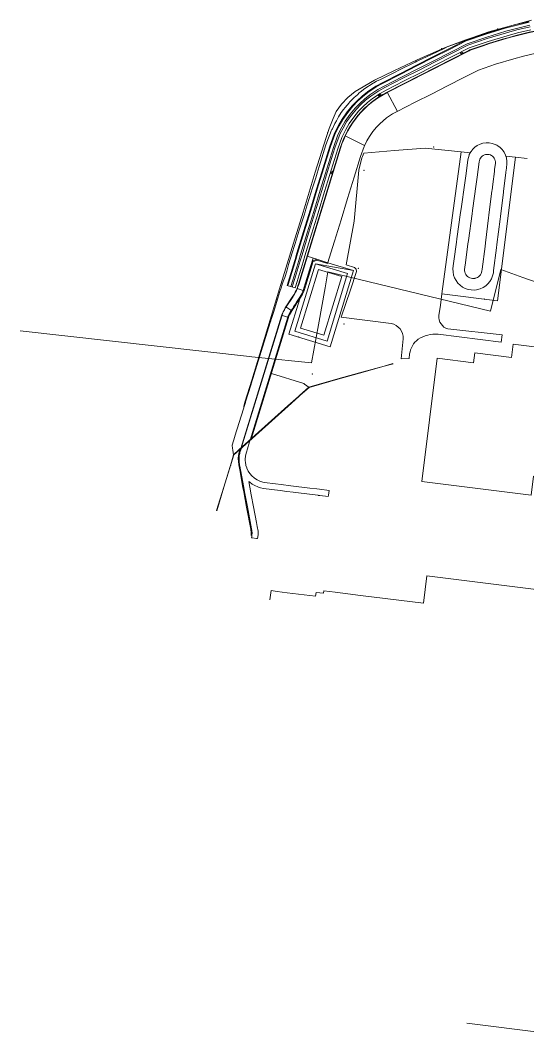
# Model space of a CAD drawing. Header units: metres. Extents: x 243689 to 244410, y 160345 to 161013.
# Drawn here: x 243689 to 244019, y 160345 to 161006 of the extents above; entities that cross this region are included whole.
import ezdxf

# ---------------------------------------------------------------- set-up
doc = ezdxf.new("R2010")
doc.units = ezdxf.units.M
for name, color, linetype, lineweight in [('G - Bat existant', 7, 'Continuous', 9), ('G - Bord existant', 7, 'Continuous', 9), ('G - Cible', 1, 'Continuous', 9), ('G - Cloture Existante', 4, 'Continuous', 9), ('G - Clou', 6, 'Continuous', 9), ('G - CT', 1, 'Continuous', 9), ('G - dalle modif', 3, 'Continuous', 9), ('G - Haut de talus', 22, 'Continuous', 9), ('G - Ligne darètes', 5, 'Continuous', 9), ('G - Limite cadastrale', 191, 'Continuous', 9), ('G - Limite park camion', 30, 'Continuous', 9), ('G - Pied de talus', 62, 'Continuous', 9), ('G - Projet non dessiné', 7, 'Continuous', 9), ('G - Socle', 4, 'Continuous', 9)]:
    doc.layers.add(name, color=color, linetype=linetype, lineweight=lineweight)

# ---------------------------------------------------------------- blocks, each defined once
blk = doc.blocks.new('XCROSS')
at = {"color": 0, "linetype": 'Continuous', "lineweight": 9}
for p, q in [((-0.125, -0.125), (0.125, 0.125)), ((0.125, -0.125), (-0.125, 0.125))]:
    blk.add_line(p, q, dxfattribs=at)

msp = doc.modelspace()

# ---------------------------------------------------------------- linework, layer by layer
at = {"layer": 'G - Bat existant'}
for points in [[(244237.98, 160770.04), (244237.6, 160766.96), (244009.83, 160795.1), (244008.76, 160786.45), (243984.95, 160789.56), (243984.15, 160783.11), (243960.33, 160786.05), (243950.4, 160705.7), (244021.74, 160696.88), (244023.26, 160709.19), (244227.23, 160683.99), (244237.86, 160770.05)], [(244207.21, 160584.57), (244209.83, 160605.76), (244186.08, 160608.7), (244184.61, 160596.82), (244168.06, 160598.86), (244172.11, 160631.64), (244096.39, 160640.99), (244094.63, 160626.71), (243953.6, 160644.13), (243951.42, 160626.46), (243910.52, 160631.51), (243894.06, 160633.62), (243886.66, 160634.54), (243886.45, 160632.83), (243881.57, 160633.43), (243881.26, 160630.94), (243862.63, 160633.24), (243856.18, 160634.07), (243852.21, 160634.56), (243851.46, 160628.52)]]:
    msp.add_lwpolyline(points, dxfattribs=at)
at = {"layer": 'G - Bord existant'}
for points in [[(243816.67, 160686.73), (243821.38, 160702.07), (243826.36, 160718.39), (243827.78, 160723.13), (243831.28, 160726.3), (243852.57, 160745.44), (243863.18, 160755), (243870.12, 160761.2), (243870.88, 160761.92), (243876.88, 160767.17), (243897.22, 160772.97), (243912.16, 160777.13), (243925.87, 160780.95), (243931.63, 160782.61)], [(243931.68, 160782.47), (243925.91, 160780.81), (243912.2, 160776.99), (243897.26, 160772.83), (243876.95, 160767.04), (243870.97, 160761.81), (243870.22, 160761.09), (243863.29, 160754.89), (243852.67, 160745.33), (243831.38, 160726.19), (243827.95, 160723.08), (243821.52, 160702.03), (243816.81, 160686.68)]]:
    msp.add_lwpolyline(points, dxfattribs=at)
at = {"layer": 'G - Cloture Existante'}
for points in [[(243834.36, 160754.52), (243835.22, 160757.47), (243839.66, 160771.67), (243851.68, 160811.13), (243857.78, 160831.26), (243866.92, 160861.12), (243873.06, 160881.27), (243881.02, 160907.27), (243888.01, 160929.9), (243890.12, 160935.76), (243892.6, 160942.27), (243894.67, 160946.84), (243898.06, 160951.71), (243902.29, 160956.03), (243907.05, 160959.76), (243909.58, 160961.37), (243919.51, 160967.22), (243932.56, 160973.64), (243947.47, 160980.52), (243965.12, 160988.3), (243982.99, 160994.89), (243994.1, 160998.7), (244021.8, 161006.25)], [(244045.37, 160344.53), (243991.84, 160351.27), (243979.77, 160352.76)]]:
    msp.add_lwpolyline(points, dxfattribs=at)
at = {"layer": 'G - CT'}
for points in [[(243975.42, 160985.06), (243975.96, 160985.33), (243976.23, 160984.8), (243975.69, 160984.52)], [(243922.08, 160957.5), (243922.58, 160957.83), (243922.91, 160957.33), (243922.42, 160957)], [(243891.01, 160906.68), (243891.19, 160907.26), (243891.76, 160907.08), (243891.59, 160906.51)]]:
    msp.add_lwpolyline(points, close=True, dxfattribs=at)
at = {"layer": 'G - dalle modif'}
for points in [[(244060.32, 161004.58, 0.061685), (243990.25, 160989.85), (243982.45, 160987.18, 0.035461), (243981.12, 160986.62), (243927.83, 160959.41, 0.202918), (243897.25, 160922.94), (243870.05, 160834.2, -0.071348), (243866.37, 160826.38), (243861.47, 160818.94, 0.072185), (243858.94, 160813.58), (243832.52, 160727.21)], [(244060.34, 161004.38, 0.061685), (243990.31, 160989.66), (243982.52, 160986.99, 0.035461), (243981.22, 160986.44), (243927.92, 160959.23, 0.202918), (243897.44, 160922.88), (243870.24, 160834.14, -0.071347), (243866.54, 160826.27), (243861.64, 160818.83, 0.072188), (243859.13, 160813.52), (243832.81, 160727.46)], [(243859.42, 160814.37, 0.005438), (243859.28, 160813.99), (243832.81, 160727.46)], [(243863.18, 160813.02, 0.002723), (243863.07, 160812.72), (243838.6, 160732.71)], [(243863.65, 160812.84, 0.0026), (243863.54, 160812.56), (243839.32, 160733.36)]]:
    msp.add_lwpolyline(points, format="xyb", dxfattribs=at)
for points in [[(243889.07, 160847.81), (243893.53, 160862.35), (243897.78, 160876.23), (243902.04, 160890.11), (243906.29, 160903.99), (243910.44, 160917.5), (243912.83, 160924.06), (243913.22, 160924.94), (243914.57, 160927.62), (243916.24, 160930.47), (243918.51, 160933.69), (243920.91, 160936.59), (243922.97, 160938.73), (243925.22, 160940.78), (243927.5, 160942.59), (243931.39, 160945.2), (243934.43, 160946.83), (243946.11, 160952.82), (243956.63, 160958.19), (243967.17, 160963.56), (243977.71, 160968.94), (243987.33, 160973.84), (243998.48, 160977.66), (244010.4, 160981.25), (244016.71, 160982.99), (244024.82, 160984.9)], [(243873.22, 160830.22), (243874.52, 160834.46), (243875.82, 160838.7), (243877.12, 160842.94), (243878.41, 160847.17), (243879.05, 160849.24)], [(243873.7, 160830.08), (243875, 160834.31), (243876.3, 160838.55), (243877.59, 160842.79), (243878.89, 160847.03), (243879.46, 160848.87)], [(243889.21, 160848.29), (243882.02, 160850.5), (243879.05, 160849.24)], [(243889.07, 160847.81), (243882.05, 160849.96), (243879.46, 160848.87)], [(243865.1, 160816.83), (243865.35, 160817.23), (243866.08, 160818.29), (243866.88, 160819.46), (243866.92, 160819.52), (243867.92, 160821.09), (243868.88, 160822.6), (243869.72, 160823.85), (243871, 160825.77), (243872.19, 160827.93), (243872.99, 160829.63), (243873.22, 160830.22)], [(243865.53, 160816.56), (243865.77, 160816.95), (243866.49, 160818.01), (243867.29, 160819.18), (243867.34, 160819.25), (243868.34, 160820.83), (243869.29, 160822.33), (243870.13, 160823.57), (243871.43, 160825.51), (243872.63, 160827.7), (243873.45, 160829.43), (243873.7, 160830.08)], [(243865.1, 160816.83), (243863.84, 160814.62), (243863.78, 160814.52), (243863.4, 160813.61), (243863.18, 160813.02)], [(243865.53, 160816.56), (243864.28, 160814.38), (243864.24, 160814.3), (243863.86, 160813.43), (243863.65, 160812.85)], [(243852.4, 160776.14), (243873.64, 160769.65), (243873.97, 160769.03), (243877.06, 160767.04)]]:
    msp.add_lwpolyline(points, dxfattribs=at)
at = {"layer": 'G - Haut de talus'}
for points in [[(243862.61, 160833.48), (243863.91, 160837.71), (243865.2, 160841.95), (243866.5, 160846.19), (243867.8, 160850.42), (243869.04, 160854.47), (243873.35, 160868.54), (243877.61, 160882.42), (243881.86, 160896.3), (243886.12, 160910.17), (243890.42, 160924.21), (243893.26, 160931.99), (243894.15, 160933.99), (243896.03, 160937.72), (243898.49, 160941.9), (243901.73, 160946.51), (243905.16, 160950.66), (243908.26, 160953.87), (243911.53, 160956.85), (243915.04, 160959.64), (243920.51, 160963.3), (243924.62, 160965.51), (243936.5, 160971.61), (243947.05, 160976.98), (243957.58, 160982.36), (243968.12, 160987.73), (243979.07, 160993.31), (243992.01, 160997.75), (244004.56, 161001.53), (244011.48, 161003.44), (244020.33, 161005.52)], [(243863.09, 160833.33), (243864.38, 160837.57), (243865.68, 160841.8), (243866.98, 160846.04), (243868.28, 160850.28), (243869.52, 160854.32), (243873.83, 160868.39), (243878.09, 160882.27), (243882.34, 160896.15), (243886.6, 160910.03), (243890.9, 160924.05), (243893.72, 160931.81), (243894.6, 160933.77), (243896.47, 160937.48), (243898.91, 160941.63), (243902.12, 160946.21), (243905.54, 160950.33), (243908.6, 160953.51), (243911.86, 160956.47), (243915.33, 160959.24), (243920.76, 160962.87), (243924.86, 160965.07), (243936.73, 160971.16), (243947.27, 160976.54), (243957.81, 160981.91), (243968.35, 160987.29), (243979.27, 160992.85), (243992.17, 160997.28), (244004.7, 161001.05), (244011.61, 161002.95), (244020.44, 161005.03)], [(243867.87, 160831.86), (243869.17, 160836.1), (243870.46, 160840.34), (243871.76, 160844.58), (243873.06, 160848.81), (243874.3, 160852.86), (243878.61, 160866.93), (243882.87, 160880.81), (243887.12, 160894.68), (243891.38, 160908.56), (243895.64, 160922.46), (243898.36, 160929.93), (243899.12, 160931.63), (243900.86, 160935.08), (243903.12, 160938.92), (243906.1, 160943.17), (243909.27, 160946.99), (243912.09, 160949.92), (243915.1, 160952.66), (243918.29, 160955.2), (243923.34, 160958.58), (243927.18, 160960.65), (243939.01, 160966.71), (243949.55, 160972.09), (243960.08, 160977.46), (243970.62, 160982.83), (243981.22, 160988.24), (243993.7, 160992.52), (244006.08, 160996.24), (244012.85, 160998.11), (244021.5, 161000.15)], [(243862.61, 160833.48), (243867.87, 160831.86)]]:
    msp.add_lwpolyline(points, dxfattribs=at)
for points in [[(243882.05, 160849.96), (243889.07, 160847.81), (243889.22, 160848.29), (243905.85, 160843.2), (243890.64, 160793.48), (243863.86, 160801.67), (243870.93, 160824.77), (243871.43, 160825.51), (243872.63, 160827.7), (243873.45, 160829.43), (243873.7, 160830.08), (243879.46, 160848.87)], [(243867.61, 160803.66), (243888.65, 160797.22), (243902.11, 160841.21), (243881.07, 160847.65)]]:
    msp.add_lwpolyline(points, close=True, dxfattribs=at)
at = {"layer": 'G - Ligne darètes'}
for points in [[(243934.56, 160946.9), (243927.84, 160959.41)], [(243913.05, 160924.57), (243900.38, 160931.02)], [(243882.02, 160850.5), (243875.64, 160852.45)], [(243879.05, 160849.24), (243879.65, 160851.22)], [(243881.07, 160847.65), (243905.85, 160843.2)], [(243869.2, 160831.43), (243873.69, 160830.06)], [(243861.84, 160819.53), (243865.77, 160816.95)], [(243859.09, 160814.05), (243863.54, 160812.56)]]:
    msp.add_lwpolyline(points, dxfattribs=at)
at = {"layer": 'G - Limite cadastrale'}
msp.add_lwpolyline([(243688.84, 160803.94), (243838.25, 160787.18), (243839.73, 160787.03), (243844.1, 160786.57), (243878.58, 160782.96), (243883.03, 160807.75), (243887.36, 160831.81), (243889.24, 160842.24), (243995.26, 160816.73), (244001.85, 160843.94), (244016.25, 160838.74), (244025.58, 160835.36)], dxfattribs=at)
at = {"layer": 'G - Limite park camion'}
msp.add_lwpolyline([(243961.03, 160801.68), (244002.07, 160796.56), (244002.67, 160801.38), (243967.4, 160805.09, -0.362251), (243961.61, 160813.81), (243962.58, 160820.58), (243963.53, 160827.9), (243976.09, 160920.54), (243952.55, 160923), (243932.58, 160921.31), (243912.6, 160919.62), (243911.74, 160917.58), (243911.41, 160916.57), (243909.31, 160908.52), (243906.28, 160875.41), (243901.11, 160846.91), (243906.46, 160845.19), (243907.65, 160844.15), (243907.76, 160842.62), (243904, 160830.65), (243897.82, 160812.77), (243930.53, 160808.7, -0.354381), (243938.37, 160798.71), (243936.87, 160785.67), (243942.1, 160785.9), (243942.46, 160788.81, -0.198485), (243948.05, 160798.37, -0.158286)], format="xyb", close=True, dxfattribs=at)
msp.add_lwpolyline([(244019.14, 160916.09), (244011.45, 160917.05), (243999.76, 160823.33), (243963.53, 160827.9)], dxfattribs=at)
at = {"layer": 'G - Pied de talus'}
for points in [[(243993.69, 160998.26), (243994.15, 160998.43), (243994.49, 160998.56), (244000, 161000.31), (244004.55, 161001.55), (244011.48, 161003.44)], [(243859.53, 160834.29), (243860.62, 160837.05), (243861.08, 160838.58), (243862.37, 160842.82), (243863.66, 160847.06), (243864.94, 160851.3), (243866.17, 160855.35), (243867.21, 160858.78), (243867.84, 160860.79), (243870.56, 160869.4), (243873.68, 160879.27), (243874.32, 160881.35), (243874.91, 160883.25), (243879.24, 160897.1), (243881.28, 160903.64), (243882.25, 160906.73), (243883.52, 160910.92), (243883.53, 160910.97), (243887.86, 160925.07), (243889.55, 160929.71), (243890.86, 160932.97), (243891.45, 160934.18), (243891.87, 160935.05), (243892.14, 160935.56), (243893.74, 160938.94), (243894.78, 160940.82), (243895.91, 160942.89), (243896.17, 160943.37), (243897.97, 160946.19), (243899.46, 160948.21), (243900.51, 160949.42), (243903, 160952.56), (243903.22, 160952.8), (243905.19, 160954.82), (243906.27, 160955.89), (243908.45, 160957.78), (243909.65, 160959.03), (243910.19, 160959.52), (243913.34, 160961.92), (243918.69, 160965.33), (243919.11, 160965.59), (243921, 160966.54), (243923.41, 160967.78), (243933.15, 160972.55), (243935.42, 160973.68), (243946.05, 160978.95), (243947.21, 160979.52), (243947.9, 160979.86), (243956.73, 160984.04), (243964.99, 160987.96), (243965.34, 160988.13), (243967.43, 160989.1), (243968.03, 160989.38), (243979.02, 160993.43), (243982.99, 160994.89), (243990.42, 160997.44), (243991.98, 160997.86), (243993.69, 160998.26)], [(243865, 160832.74), (243866.3, 160836.98), (243867.59, 160841.22), (243868.89, 160845.45), (243870.19, 160849.69), (243871.43, 160853.74), (243875.74, 160867.81), (243880, 160881.68), (243884.25, 160895.56), (243888.51, 160909.44), (243892.8, 160923.42), (243895.58, 160931.05), (243896.41, 160932.91), (243898.22, 160936.52), (243900.59, 160940.55), (243903.72, 160944.99), (243907.03, 160948.99), (243910, 160952.08), (243913.15, 160954.95), (243916.51, 160957.62), (243921.8, 160961.16), (243925.79, 160963.3), (243937.64, 160969.38), (243948.18, 160974.76), (243958.72, 160980.13), (243969.26, 160985.51), (243980.05, 160991.01), (243992.78, 160995.37), (244005.25, 160999.13), (244012.1, 161001.01), (244020.86, 161003.08)], [(243865.96, 160832.45), (243867.25, 160836.69), (243868.55, 160840.92), (243869.85, 160845.16), (243871.15, 160849.4), (243872.39, 160853.44), (243876.7, 160867.51), (243880.96, 160881.39), (243885.21, 160895.27), (243889.47, 160909.15), (243893.74, 160923.1), (243896.51, 160930.68), (243897.31, 160932.49), (243899.1, 160936.04), (243901.43, 160940.01), (243904.51, 160944.38), (243907.78, 160948.33), (243910.7, 160951.36), (243913.8, 160954.18), (243917.1, 160956.81), (243922.31, 160960.3), (243926.25, 160962.42), (243938.1, 160968.49), (243948.64, 160973.87), (243959.17, 160979.24), (243969.71, 160984.61), (243980.44, 160990.08), (243993.09, 160994.42), (244005.53, 160998.17), (244012.35, 161000.05), (244021.08, 161002.1)], [(243980.4, 160915.09), (243979.01, 160904.97), (243978.39, 160900.44), (243976.04, 160883.37), (243975.72, 160881.1), (243973.34, 160863.8), (243973.05, 160861.66), (243971.35, 160849.3), (243970.92, 160846.22), (243970.7, 160844.23), (243970.77, 160842.23), (243971.15, 160840.27), (243971.81, 160838.38), (243972.73, 160836.67), (243972.75, 160836.62), (243973.95, 160835.02), (243975.38, 160833.61), (243976.99, 160832.44), (243978.77, 160831.52), (243980.67, 160830.88), (243982.64, 160830.53), (243984.64, 160830.49), (243986.01, 160830.66), (243986.62, 160830.74), (243988.54, 160831.29), (243990.36, 160832.12), (243992.03, 160833.22), (243993.52, 160834.56), (243994.79, 160836.1), (243995.82, 160837.82), (243996.57, 160839.67), (243997.04, 160841.62), (243997.18, 160842.91), (243997.22, 160843.2), (243999.05, 160857.93), (243999.34, 160860.25), (244001.38, 160876.7), (244001.59, 160878.38), (244003.56, 160894.16), (244003.62, 160894.66), (244004.09, 160898.43), (244005.14, 160906.9), (244005.25, 160907.8), (244005.3, 160908.2), (244005.85, 160912.58), (244005.86, 160914.58), (244005.6, 160916.29), (244005.56, 160916.56), (244005.21, 160917.67), (244004.96, 160918.46), (244004.07, 160920.25), (244003.24, 160921.41), (244002.9, 160921.88), (244002.37, 160922.42), (244001.5, 160923.31), (243999.9, 160924.5), (243999.36, 160924.78), (243998.88, 160925.03), (243998.55, 160925.2), (243998.12, 160925.42), (243996.23, 160926.06), (243994.26, 160926.4), (243992.26, 160926.42), (243990.28, 160926.13), (243988.37, 160925.54), (243986.57, 160924.65), (243984.94, 160923.5), (243983.51, 160922.1), (243983.48, 160922.07), (243983.12, 160921.59), (243982.55, 160920.83), (243982.31, 160920.5), (243982.02, 160919.95), (243981.37, 160918.73), (243981.27, 160918.43), (243980.73, 160916.84), (243980.44, 160915.35)], [(243976.09, 160920.54), (243982, 160919.95)], [(243987.83, 160914.07), (243986.44, 160903.95), (243985.82, 160899.42), (243983.47, 160882.35), (243983.15, 160880.08), (243980.77, 160862.77), (243980.48, 160860.64), (243978.78, 160848.28), (243978.37, 160845.28), (243978.21, 160843.95), (243978.25, 160843.08), (243978.41, 160842.23), (243978.7, 160841.42), (243979.1, 160840.65), (243979.62, 160839.96), (243980.24, 160839.35), (243980.94, 160838.84), (243981.71, 160838.45), (243982.53, 160838.17), (243983.38, 160838.02), (243984.25, 160838), (243985.06, 160838.1), (243985.1, 160838.11), (243985.94, 160838.35), (243986.72, 160838.71), (243987.45, 160839.18), (243988.09, 160839.76), (243988.64, 160840.43), (243989.08, 160841.17), (243989.41, 160841.97), (243989.63, 160842.91), (243989.73, 160843.79), (243989.77, 160844.12), (243991.61, 160858.85), (243991.9, 160861.18), (243993.94, 160877.62), (243994.15, 160879.31), (243996.11, 160895.08), (243996.18, 160895.59), (243996.65, 160899.36), (243997.7, 160907.83), (243997.81, 160908.72), (243997.86, 160909.13), (243998.35, 160913.07), (243998.36, 160914.04), (243998.24, 160914.85), (243998.06, 160915.4), (243997.99, 160915.64), (243997.62, 160916.37), (243997.14, 160917.04), (243997.02, 160917.17), (243996.56, 160917.63), (243995.9, 160918.12), (243995.89, 160918.13), (243995.41, 160918.38), (243995.17, 160918.5), (243994.39, 160918.77), (243993.58, 160918.9), (243992.76, 160918.91), (243991.94, 160918.79), (243991.16, 160918.55), (243990.42, 160918.18), (243989.75, 160917.71), (243989.16, 160917.14), (243989.12, 160917.09), (243988.66, 160916.48), (243988.65, 160916.45), (243988.28, 160915.75), (243987.99, 160914.9), (243987.84, 160914.12)], [(244005.21, 160917.67), (244011.45, 160917.05)], [(243827.78, 160723.13), (243827.55, 160724.59), (243827.32, 160726.15), (243827.28, 160726.38), (243827.16, 160727.17), (243826.82, 160729.38), (243828.6, 160735.1), (243828.63, 160735.2), (243828.64, 160735.23), (243828.64, 160735.25), (243834.19, 160753.11), (243834.36, 160753.67), (243834.36, 160753.69), (243834.56, 160754.32), (243834.63, 160754.55), (243835.47, 160757.26), (243835.58, 160757.61), (243838.96, 160768.48), (243839.9, 160771.51), (243840.09, 160772.14), (243840.52, 160773.53), (243841, 160775.08), (243851.66, 160809.32), (243852.02, 160810.47), (243852.08, 160810.68), (243852.13, 160810.85), (243852.24, 160811.18), (243853.9, 160816.53), (243857.36, 160827.44), (243858.02, 160829.52), (243858.57, 160831.28), (243858.7, 160831.68), (243858.96, 160832.5), (243859.23, 160833.34), (243859.5, 160834.19), (243859.53, 160834.29)], [(243827.78, 160723.13), (243832.05, 160726.75)]]:
    msp.add_lwpolyline(points, dxfattribs=at)
msp.add_lwpolyline([(243883.06, 160843.9), (243898.36, 160839.22), (243886.66, 160800.97), (243871.36, 160805.65)], close=True, dxfattribs=at)
at = {"layer": 'G - Projet non dessiné'}
for points in [[(243838.64, 160732.91), (243838.41, 160732.16), (243837.12, 160727.96), (243837.05, 160727.72), (243835.95, 160724.14), (243835.52, 160722.19), (243835.36, 160720.2), (243835.4, 160719.25), (243835.45, 160718.2), (243835.81, 160716.3), (243835.82, 160716.23), (243836.36, 160714.56), (243836.44, 160714.33), (243837.31, 160712.53), (243838.41, 160710.86), (243839.73, 160709.35), (243841.23, 160708.03), (243841.43, 160707.88), (243843.12, 160706.8), (243844.93, 160705.95), (243846.84, 160705.36), (243847.87, 160705.15), (243855.04, 160704.24), (243858.68, 160703.78), (243865.05, 160702.97), (243877.55, 160701.39), (243882.03, 160700.83), (243883.69, 160700.62), (243889.96, 160699.82), (243889.78, 160698.37), (243889.6, 160696.87), (243889.47, 160695.86), (243884.05, 160696.54), (243882.91, 160696.68), (243882.83, 160696.69), (243880.83, 160696.95), (243878.92, 160697.19), (243866.61, 160698.74), (243862.47, 160699.27), (243858.18, 160699.81), (243847.36, 160701.18), (243845.4, 160701.6), (243844.04, 160702.04), (243843.5, 160702.22), (243841.67, 160703.04), (243839.95, 160704.04), (243838.33, 160705.22), (243837.74, 160705.73), (243838.44, 160701.93), (243839.34, 160697.11), (243840.81, 160689.18), (243842.69, 160679.08), (243843.2, 160676.35), (243843.77, 160673.25), (243843.9, 160672.58), (243843.9, 160672.56), (243843.84, 160672.09), (243843.7, 160670.97), (243843.55, 160669.8), (243843.51, 160669.5), (243843.42, 160668.76), (243843.38, 160668.48), (243842.66, 160668.57), (243839.85, 160668.91), (243839.57, 160668.94), (243839.56, 160668.94), (243839.56, 160668.99), (243839.66, 160669.74), (243839.75, 160670.46)], [(243839.25, 160670.47), (243839.29, 160672.43), (243839.28, 160672.52), (243839.28, 160672.56), (243839.17, 160673.35), (243839.16, 160673.45), (243839.14, 160673.57), (243839.1, 160673.77), (243838.93, 160674.66), (243836.27, 160689.02), (243834.42, 160698.95), (243833.9, 160701.76), (243831.76, 160713.25), (243831.34, 160715.51), (243831.16, 160716.5), (243831.13, 160716.7), (243830.9, 160718.52), (243830.9, 160718.62), (243830.86, 160720.58), (243831.04, 160722.62), (243831.31, 160724.02), (243831.43, 160724.63), (243831.63, 160725.39), (243831.99, 160726.58), (243832.05, 160726.75)], [(243839.75, 160670.46), (243839.79, 160672.45), (243839.79, 160672.46), (243839.79, 160672.48), (243839.78, 160672.58), (243839.77, 160672.63), (243839.67, 160673.42), (243839.65, 160673.53), (243839.63, 160673.66), (243839.59, 160673.87), (243839.43, 160674.75), (243836.76, 160689.11), (243834.91, 160699.04), (243834.39, 160701.85), (243832.25, 160713.34), (243831.83, 160715.6), (243831.65, 160716.58), (243831.63, 160716.76), (243831.4, 160718.56), (243831.4, 160718.63), (243831.36, 160720.56), (243831.53, 160722.55), (243831.8, 160723.93), (243831.91, 160724.52), (243832.11, 160725.25), (243832.47, 160726.43), (243832.87, 160727.73)]]:
    msp.add_lwpolyline(points, dxfattribs=at)
at = {"layer": 'G - Socle'}
for points in [[(243976.67, 160984.35), (243977.3, 160984.67), (243976.98, 160985.29), (243976.36, 160984.97)], [(243923.41, 160956.95), (243924, 160957.33), (243923.61, 160957.92), (243923.02, 160957.53)], [(243892.39, 160907.1), (243892.6, 160907.77), (243891.93, 160907.97), (243891.72, 160907.3)]]:
    msp.add_lwpolyline(points, close=True, dxfattribs=at)

# ---------------------------------------------------------------- block references
at = {"layer": 'G - Cible', "linetype": 'Continuous'}
for p in [(243999.92, 161000.7, 62.78), (243963.37, 160987.73, 61.31), (243888.98, 160932.88, 60.03), (243855.55, 160824.22, 60.17)]:
    msp.add_blockref('XCROSS', p, dxfattribs=at)
at = {"layer": 'G - Clou', "linetype": 'Continuous'}
for p in [(243958.15, 160923.65, 59.86), (243912.68, 160908.56, 58.94), (243909.03, 160844.53, 58.94), (243991.26, 160824.53, 61.59), (243899.75, 160808.26, 59.81), (243870.24, 160799.8, 60.3), (243930.94, 160782.35, 61.38), (243879.1, 160775.82, 60.63), (243865.61, 160757.13, 60.28), (243825.8, 160716.31, 59.26)]:
    msp.add_blockref('XCROSS', p, dxfattribs=at)

doc.saveas('drawing.dxf')
